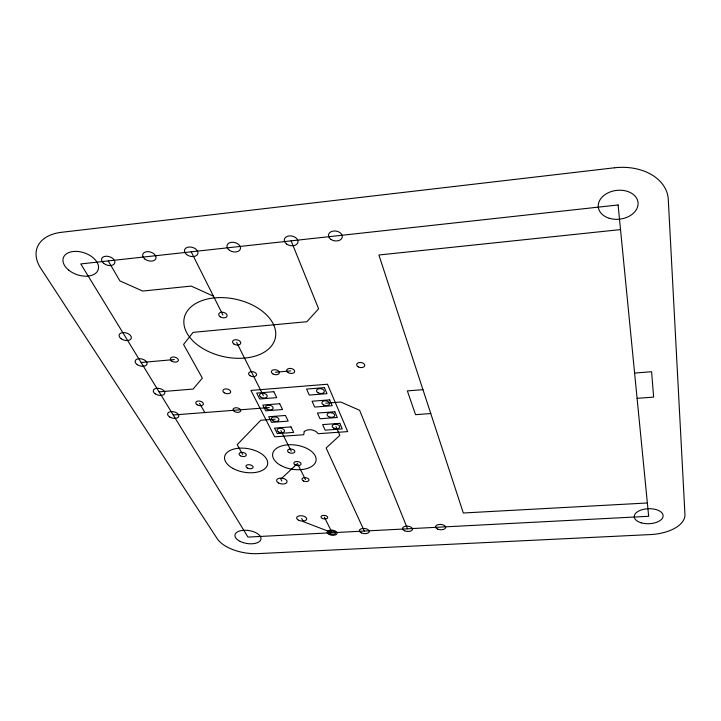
<?xml version="1.0" encoding="UTF-8"?>
<svg xmlns="http://www.w3.org/2000/svg" width="721" height="721" viewBox="0 0 721 721"><rect width="100%" height="100%" fill="white"/><g stroke="black" fill="none" stroke-linecap="round" stroke-linejoin="round"><path stroke-width="1.08" d="M620.529 229.593L378.895 255L463.306 512.992L647.359 502.979M141.1 362.501L174.365 359.563M275.368 372.225L290.671 370.936M159.071 391.863L193.111 389.061L202.34 378.137L183.567 344.449L193.129 332.345L306.885 321.71L318.61 308.813L291.131 240.85M422.957 389.664L407.356 390.89L415.548 414.665L430.77 413.548M634.606 373.063L651.604 371.73L653.632 397.109L637.085 398.325M173.229 414.99L269.348 407.554M325.739 403.201L340.718 402.039L359.617 410.276L407.527 528.808M275.179 419.18L260.75 420.262L237.2 444.668L242.68 454.455M213.461 296.196L191.182 286.084L142.74 291.059L119.92 280.92L108.231 260.921M199.564 403.345L204.854 412.538M281.839 481.078L280.802 479.123L297.449 463.567L305.497 479.6M301.657 518.417L303.397 521.68L332.156 532.72L324.351 517.164M191.191 251.818L222.924 315.05M236.641 342.394L263.363 395.631M280.866 430.509L291.212 451.139M364.33 531.053L326.117 447.993L339.834 435.367L335.95 426.517M304.28 431.437L303.721 434.745L274.692 436.818L250.917 390.431L327.478 384.23L347.711 431.6L318.186 433.709C315.158 429.473 308.444 428.4 304.28 431.437M614.463 167.786L61.42 232.315A46.036 28.741 19 0 0 40.773 268.32L217.219 538.686A32.923 16.376 8.9 0 0 258.082 553.62L650.459 534.567A36.122 18.782 -2 0 0 684.95 514.406L668.286 199.456A50.046 36.194 -7 0 0 614.463 167.786M618.104 204.962L80.77 263.931L247.961 537.091L648.666 516.29L618.104 204.962M273.818 391.701L256.712 393.071L259.713 398.992L276.729 397.65L273.818 391.701M324.396 387.637L306.578 389.07L309.291 395.072L327.001 393.666L324.396 387.637M279.703 403.742L262.795 405.058L265.725 410.826L282.533 409.537L279.703 403.742M329.677 399.849L312.076 401.218L314.716 407.068L332.21 405.725L329.677 399.849M285.435 415.476L268.726 416.738L271.574 422.362L288.193 421.127L285.435 415.476M334.814 411.745L317.42 413.061L319.998 418.757L337.293 417.477L334.814 411.745M291.023 426.913L274.503 428.121L277.288 433.6L293.708 432.42L291.023 426.913M339.825 423.344L322.638 424.606L325.153 430.158L342.241 428.923L339.825 423.344M295.222 464.928A3.632 2.01 8.3 0 0 301.017 464.207A3.632 2.01 8.3 0 0 296.115 461.548A3.632 2.01 8.3 0 0 295.222 464.928M288.968 452.545A3.686 2.064 8.6 0 0 294.835 451.797A3.686 2.064 8.6 0 0 289.842 449.066A3.686 2.064 8.6 0 0 288.968 452.545M333.751 428.13A3.803 2.217 7.4 0 0 339.717 427.048A3.803 2.217 7.4 0 0 334.391 424.345A3.803 2.217 7.4 0 0 333.751 428.13M328.695 416.666A3.857 2.271 7.7 0 0 334.733 415.548A3.857 2.271 7.7 0 0 329.317 412.782A3.857 2.271 7.7 0 0 328.695 416.666M323.504 404.914A3.902 2.334 8 0 0 329.605 403.751A3.902 2.334 8 0 0 324.117 400.921A3.902 2.334 8 0 0 323.504 404.914M317.952 392.72A3.956 2.397 8.3 0 0 324.315 391.809A3.956 2.397 8.3 0 0 319.033 388.691A3.956 2.397 8.3 0 0 317.952 392.72M278.585 431.987A3.776 2.163 9.2 0 0 284.57 431.194A3.776 2.163 9.2 0 0 279.433 428.337A3.776 2.163 9.2 0 0 278.585 431.987M272.88 420.704A3.821 2.217 9.5 0 0 278.937 419.874A3.821 2.217 9.5 0 0 273.71 416.954A3.821 2.217 9.5 0 0 272.88 420.704M267.031 409.122A3.875 2.271 9.8 0 0 273.151 408.266A3.875 2.271 9.8 0 0 267.851 405.274A3.875 2.271 9.8 0 0 267.031 409.122M261.029 397.244A3.929 2.334 10.2 0 0 267.221 396.352A3.929 2.334 10.2 0 0 261.831 393.287A3.929 2.334 10.2 0 0 261.029 397.244M199.51 346.368A46.622 29.336 12.5 0 0 274.872 339.681A46.622 29.336 12.5 0 0 214.993 297.836A46.622 29.336 12.5 0 0 199.51 346.368M234.001 344.07A4.173 2.596 12 0 0 240.697 343.358A4.173 2.596 12 0 0 235.226 339.735A4.173 2.596 12 0 0 234.001 344.07M220.229 316.825A4.299 2.74 13.1 0 0 227.097 316.059A4.299 2.74 13.1 0 0 221.428 312.238A4.299 2.74 13.1 0 0 220.229 316.825M280.721 465.424A21.945 12.221 8.5 0 0 315.879 461.278A21.945 12.221 8.5 0 0 286.462 444.938A21.945 12.221 8.5 0 0 280.721 465.424M322.404 518.444A3.398 1.766 7.1 0 0 327.713 517.624A3.398 1.766 7.1 0 0 322.927 515.425A3.398 1.766 7.1 0 0 322.404 518.444M303.496 481.006A3.56 1.938 7.9 0 0 309.021 480.087A3.56 1.938 7.9 0 0 303.965 477.69A3.56 1.938 7.9 0 0 303.496 481.006M330.236 533.946A3.326 1.703 6.8 0 0 335.454 533.17A3.326 1.703 6.8 0 0 330.777 531.044A3.326 1.703 6.8 0 0 330.236 533.946M249.989 375.704A4.029 2.433 10.9 0 0 256.496 375.055A4.029 2.433 10.9 0 0 251.25 371.657A4.029 2.433 10.9 0 0 249.989 375.704M68.711 270.132A18.404 11.491 19 0 0 98.119 269.852A18.404 11.491 19 0 0 75.381 251.377A18.404 11.491 19 0 0 68.711 270.132M609.209 218.256A20.008 14.465 -7 0 0 638.067 202.772A20.008 14.465 -7 0 0 607.208 193.282A20.008 14.465 -7 0 0 609.209 218.256M641.104 522.797A14.447 7.507 -2 0 0 663.131 516.074A14.447 7.507 -2 0 0 641.852 509.774A14.447 7.507 -2 0 0 641.104 522.797M240.183 541.426A13.167 6.552 8.9 0 0 260.921 539.308A13.167 6.552 8.9 0 0 242.779 530.359A13.167 6.552 8.9 0 0 240.183 541.426M186.631 254.576A6.913 4.605 15.9 0 0 197.797 253.801A6.913 4.605 15.9 0 0 189.127 247.006A6.913 4.605 15.9 0 0 186.631 254.576M329.272 534.549A4.993 2.551 6.8 0 0 337.104 533.396A4.993 2.551 6.8 0 0 330.092 530.196A4.993 2.551 6.8 0 0 329.272 534.549M169.777 417.071A5.768 3.244 12.6 0 0 178.853 416.251A5.768 3.244 12.6 0 0 171.048 411.601A5.768 3.244 12.6 0 0 169.777 417.071M404.67 530.8A5.065 2.632 4.8 0 0 412.565 529.304A5.065 2.632 4.8 0 0 405.337 526.294A5.065 2.632 4.8 0 0 404.67 530.8M233.171 468.551A21.819 11.942 9.8 0 0 267.563 464.468A21.819 11.942 9.8 0 0 237.633 448.336A21.819 11.942 9.8 0 0 233.171 468.551M240.544 455.843A3.659 2.019 10 0 0 246.285 455.104A3.659 2.019 10 0 0 241.202 452.409A3.659 2.019 10 0 0 240.544 455.843M247.429 468.064A3.605 1.965 9.7 0 0 253.098 467.361A3.605 1.965 9.7 0 0 248.105 464.73A3.605 1.965 9.7 0 0 247.429 468.064M234.442 411.493A3.866 2.235 10.8 0 0 240.661 410.925A3.866 2.235 10.8 0 0 235.578 407.771A3.866 2.235 10.8 0 0 234.442 411.493M224.312 392.81A3.947 2.325 11.4 0 0 230.639 392.197A3.947 2.325 11.4 0 0 225.421 388.925A3.947 2.325 11.4 0 0 224.312 392.81M358.301 366.926A4.083 2.56 7 0 0 364.763 365.628A4.083 2.56 7 0 0 359.103 362.555A4.083 2.56 7 0 0 358.301 366.926M288.211 372.649A4.047 2.478 9.6 0 0 294.646 371.694A4.047 2.478 9.6 0 0 289.166 368.458A4.047 2.478 9.6 0 0 288.211 372.649M272.944 373.929A4.038 2.46 10.1 0 0 279.333 372.973A4.038 2.46 10.1 0 0 273.827 369.756A4.038 2.46 10.1 0 0 272.944 373.929M278.621 483.016A5.326 2.875 8.6 0 0 287.075 482.007A5.326 2.875 8.6 0 0 279.829 478.176A5.326 2.875 8.6 0 0 278.621 483.016M298.818 520.31A5.074 2.623 7.7 0 0 306.695 519.102A5.074 2.623 7.7 0 0 299.476 515.812A5.074 2.623 7.7 0 0 298.818 520.31M229.359 250.223A6.922 4.714 14.3 0 0 240.435 248.835A6.922 4.714 14.3 0 0 231.378 242.319A6.922 4.714 14.3 0 0 229.359 250.223M155.249 393.864A5.93 3.398 13.4 0 0 164.785 393.414A5.93 3.398 13.4 0 0 157.169 388.268A5.93 3.398 13.4 0 0 155.249 393.864M171.688 361.014A4.101 2.451 13.7 0 0 178.312 360.662A4.101 2.451 13.7 0 0 173.085 356.994A4.101 2.451 13.7 0 0 171.688 361.014M197.175 404.787A3.893 2.244 12.1 0 0 203.367 404.211A3.893 2.244 12.1 0 0 198.149 401.029A3.893 2.244 12.1 0 0 197.175 404.787M121.281 338.852A6.336 3.785 15.7 0 0 131.33 338.293A6.336 3.785 15.7 0 0 123.084 332.552A6.336 3.785 15.7 0 0 121.281 338.852M137.206 364.646A6.147 3.605 14.6 0 0 147.021 364.132A6.147 3.605 14.6 0 0 139.072 358.679A6.147 3.605 14.6 0 0 137.206 364.646M437.656 529.097A5.101 2.659 3.8 0 0 445.695 527.592A5.101 2.659 3.8 0 0 438.521 524.555A5.101 2.659 3.8 0 0 437.656 529.097M361.338 532.891A5.02 2.587 5.9 0 0 369.305 531.728A5.02 2.587 5.9 0 0 362.357 528.511A5.02 2.587 5.9 0 0 361.338 532.891M286.516 243.977A6.949 4.858 11.9 0 0 297.854 242.562A6.949 4.858 11.9 0 0 289.022 235.929A6.949 4.858 11.9 0 0 286.516 243.977M330.966 239.435A6.985 4.957 9.7 0 0 342.241 237.389A6.985 4.957 9.7 0 0 333.012 231.08A6.985 4.957 9.7 0 0 330.966 239.435M144.624 258.848A6.904 4.488 17.2 0 0 155.862 258.677A6.904 4.488 17.2 0 0 147.589 251.638A6.904 4.488 17.2 0 0 144.624 258.848M103.653 263.327A6.904 4.38 18.4 0 0 114.747 263.165A6.904 4.38 18.4 0 0 106.284 256.207A6.904 4.38 18.4 0 0 103.653 263.327"/></g></svg>
